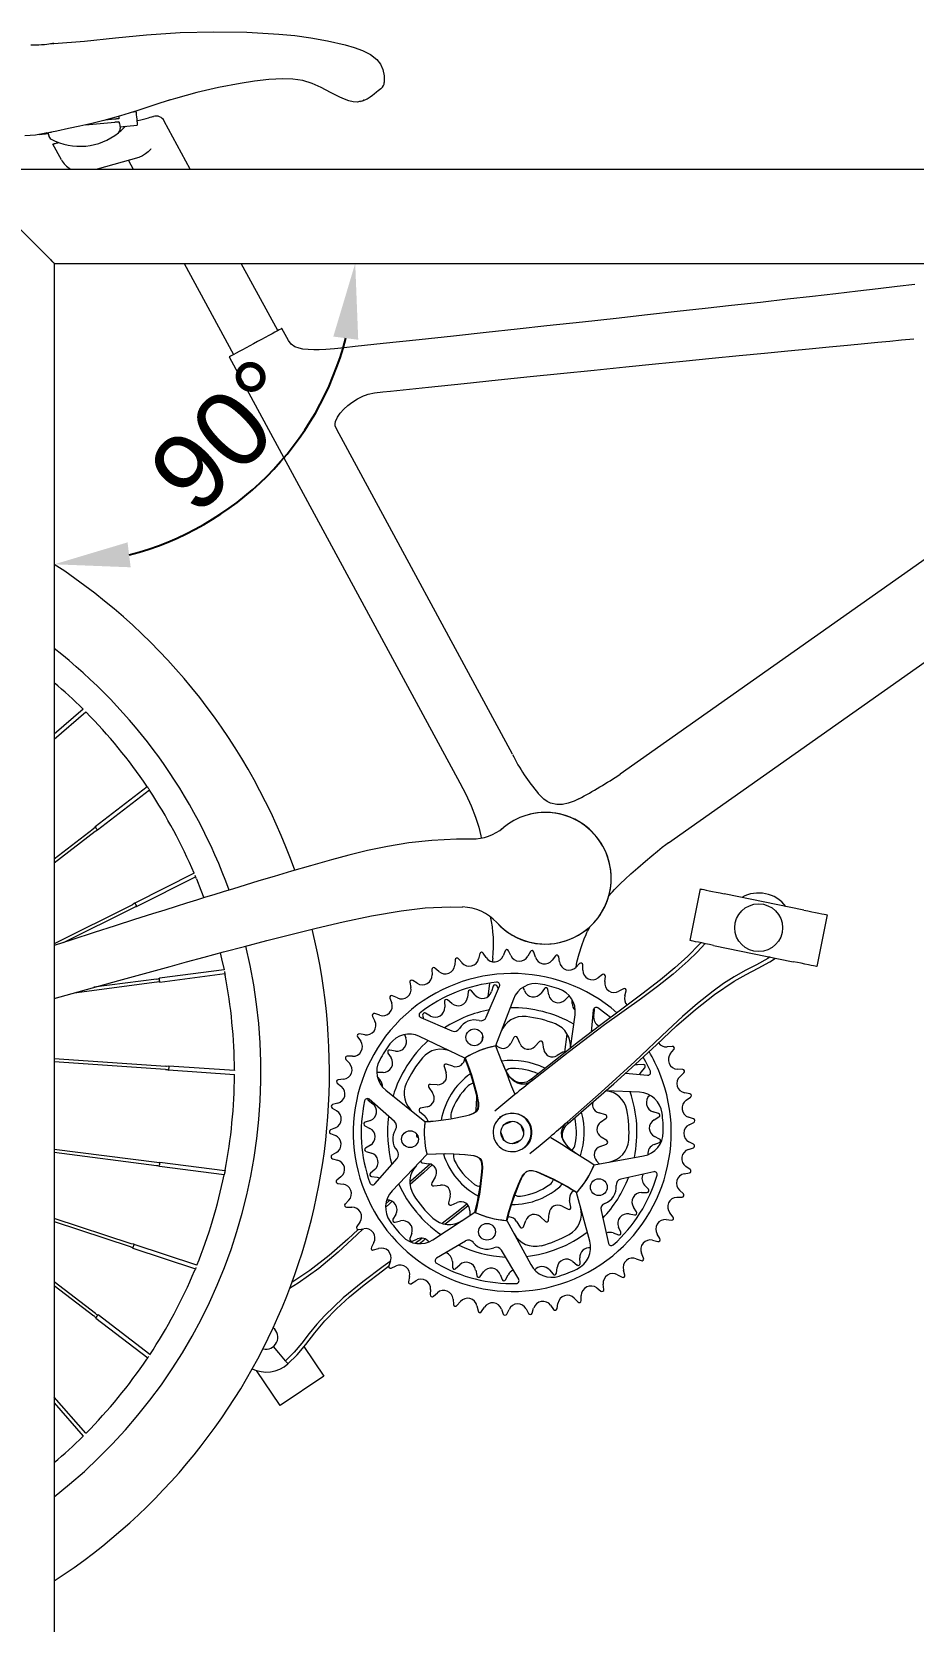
# Model space of a CAD drawing. Header units: millimetres. Extents: x 468 to 13607, y -402 to 3127.
# Drawn here: x 956 to 1424, y 2066 to 2909 of the extents above; entities that cross this region are included whole.
import ezdxf

# ---------------------------------------------------------------- set-up
doc = ezdxf.new("R2010")
doc.units = ezdxf.units.MM
doc.layers.add('ZANO_R', color=7, linetype='Continuous', lineweight=0)
doc.layers.add('ZANO_W', color=1, linetype='Continuous', lineweight=0)
doc.styles.get("Standard").update_dxf_attribs({"font": 'ARIALUNI.TTF'})
doc.dimstyles.new('pl i ang', dxfattribs={"dimtxt": 50, "dimasz": 50, "dimexe": 1.25, "dimexo": 0.625, "dimgap": 10, "dimtad": 1, "dimtoh": 1, "dimtxsty": 'Standard', "dimcen": 2.5, "dimclrd": 1, "dimclre": 1, "dimclrt": 1, "dimadec": 0, "dimazin": 0, "dimtfac": 1, "dimtmove": 0, "dimatfit": 3, "dimfxl": 1, "dimarcsym": 1})

# ---------------------------------------------------------------- blocks, each defined once
blk = doc.blocks.new('*D495')
at = {"layer": 'ZANO_W', "color": 1, "lineweight": -2}
blk.add_arc((968.45, 2786.59), 159.66, 284.3922, 345.6078, dxfattribs=at)
at = {"layer": 'ZANO_W', "color": 1}
for points in [[(1129.71, 2746.07), (1116.48, 2747.75), (1128.11, 2786.59)], [(1007.3, 2638.56), (1008.97, 2625.33), (968.45, 2626.93)]]:
    blk.add_solid(points, dxfattribs=at)
at = {"layer": 'ZANO_W', "color": 1, "insert": (1059.71, 2695.34), "char_height": 40, "attachment_point": 5, "rotation": 45}
blk.add_mtext('90%%d', dxfattribs=at)

msp = doc.modelspace()

# ---------------------------------------------------------------- linework, layer by layer
at = {"layer": 'ZANO_R', "color": 253}
for p, q in [((967.67, 2903.25), (968.2, 2903.34)), ((967.96, 2903.32), (967.78, 2903.3)), ((1130.89, 2872.53), (1130.89, 2872.53)), ((1132.02, 2872.89), (1132.43, 2873.01)), ((1132.53, 2873.19), (1132.35, 2873.13)), ((984.97, 2860.11), (1000.5, 2861.58)), ((1000.36, 2863.1), (995.39, 2862.63)), ((1003.22, 2859.9), (1003.39, 2858.1)), ((1003.29, 2859.1), (1012.46, 2859.97)), ((1011.81, 2866.93), (1009.16, 2866.68)), ((1012.26, 2862.18), (1012.83, 2862.34)), ((1040.62, 2836.59), (1026.82, 2862.11)), ((960.41, 2855.04), (965.36, 2855.51)), ((965.46, 2854.5), (965.32, 2855.97)), ((970.24, 2850.6), (970.73, 2850.74)), ((972.22, 2841.6), (967.72, 2849.91)), ((1013.26, 2842.7), (991.11, 2836.59)), ((1007.81, 2841.2), (1010.3, 2836.59)), ((1037.35, 2786.59), (1063.53, 2738.2)), ((1086.99, 2750.89), (1067.67, 2786.59)), ((1092.73, 2745.62), (1089.22, 2752.1)), ((1595.13, 2745.72), (1268.68, 2515.52)), ((1061.3, 2736.99), (1183.59, 2510.92)), ((1294.27, 2479.18), (1618.51, 2707.82)), ((1211.48, 2526.1), (1118.27, 2698.4)), ((983.7, 2550.07), (968.45, 2536.78)), ((968.45, 2534.08), (985.15, 2548.64)), ((1017.74, 2508.89), (990.2, 2487.63)), ((991.45, 2486.02), (1018.88, 2507.19)), ((989.12, 2486.47), (968.45, 2470.52)), ((968.45, 2468.59), (990.05, 2485.26)), ((1042.6, 2462.96), (1011.22, 2447.21)), ((1012.13, 2445.39), (1043.42, 2461.09)), ((1305.79, 2427.28), (1311.38, 2454.65)), ((1009.92, 2446.27), (968.45, 2425.46)), ((1366.13, 2443.46), (1323.83, 2452.11)), ((973.38, 2426.23), (1010.6, 2444.91)), ((1378.57, 2440.91), (1372.98, 2413.54)), ((1197.56, 2418.29), (1196.07, 2420.64)), ((1207.59, 2421.8), (1206.6, 2419.19)), ((1210.61, 2419.32), (1209.46, 2421.86)), ((1221.04, 2421.4), (1219.69, 2418.96)), ((1223.68, 2418.52), (1222.9, 2421.19)), ((1318.23, 2424.73), (1360.53, 2416.08)), ((1172.5, 2410.87), (1170.42, 2412.72)), ((1181.18, 2417.01), (1180.94, 2414.23)), ((1184.77, 2415.45), (1182.97, 2417.58)), ((1194.22, 2420.33), (1193.6, 2417.61)), ((1201.07, 2417.97), (1200.81, 2416.03)), ((1234.3, 2419.13), (1232.63, 2416.9)), ((1236.52, 2415.91), (1236.12, 2418.66)), ((1247.11, 2415.03), (1245.15, 2413.06)), ((1248.86, 2411.53), (1248.85, 2414.32)), ((979.04, 2399.58), (1022.93, 2405.31)), ((1022.74, 2406.82), (989.43, 2402.48)), ((1058.49, 2411.74), (1024.26, 2407.28)), ((1024.52, 2405.26), (1058.93, 2409.75)), ((1157.11, 2405.12), (1157.65, 2402.39)), ((1160.99, 2404.62), (1158.67, 2406.16)), ((1168.73, 2411.91), (1168.88, 2409.12)), ((1199.34, 2404.69), (1198.39, 2397.41)), ((1259.23, 2409.19), (1257.01, 2407.51)), ((1260.48, 2405.49), (1260.85, 2408.25)), ((1146.55, 2396.79), (1147.47, 2394.15)), ((1150.47, 2396.83), (1147.95, 2398.04)), ((1179.38, 2393.85), (1177.07, 2395.76)), ((1188.02, 2400.12), (1187.66, 2397.15)), ((1191.74, 2398.38), (1189.8, 2400.66)), ((1197.63, 2386.59), (1204.72, 2403.06)), ((1201.34, 2403.05), (1200.47, 2400.19)), ((1212.03, 2396.25), (1202.58, 2371.34)), ((1204.12, 2401.68), (1203.19, 2403.27)), ((1217.87, 2400.71), (1217.2, 2402.53)), ((1228.49, 2401.82), (1226.7, 2399.43)), ((1230.84, 2398.45), (1230.31, 2401.39)), ((1241.5, 2397.7), (1239.31, 2395.65)), ((1243.23, 2393.97), (1243.21, 2395.9)), ((1270.42, 2401.73), (1267.99, 2400.37)), ((1271.14, 2397.88), (1271.9, 2400.56)), ((1137.25, 2387.06), (1138.53, 2384.58)), ((1141.12, 2387.65), (1138.47, 2388.5)), ((1163.89, 2387.61), (1164.31, 2385.82)), ((1167.98, 2387.24), (1165.38, 2388.72)), ((1175.41, 2394.92), (1175.57, 2391.93)), ((1242.31, 2370.13), (1244.74, 2387.93)), ((1254.42, 2390.41), (1253.34, 2378.69)), ((1254.64, 2387.41), (1255.14, 2390.36)), ((1162.93, 2386.41), (1179.4, 2379.33)), ((1129.4, 2376.14), (1131.01, 2373.86)), ((1133.15, 2377.26), (1130.4, 2377.73)), ((1154.23, 2377.44), (1154.99, 2375.66)), ((1186.3, 2364.85), (1162.3, 2376.43)), ((1195.69, 2376.69), (1195.35, 2374.09)), ((1212.32, 2375.81), (1210.62, 2372.67)), ((1215.6, 2372.49), (1214.14, 2375.74)), ((1225.87, 2373.7), (1223.39, 2371.13)), ((1228.14, 2369.62), (1227.61, 2373.15)), ((1239.39, 2368.01), (1240.63, 2377.59)), ((1296.35, 2371.14), (1293.57, 2370.89)), ((1027.57, 2360.51), (968.45, 2364.57)), ((968.45, 2363.05), (1027.46, 2358.99)), ((1123.14, 2364.23), (1125.05, 2362.2)), ((1126.7, 2365.86), (1123.92, 2365.94)), ((1145.5, 2367.6), (1147.13, 2365.09)), ((1149.47, 2368.66), (1146.52, 2369.16)), ((1179.9, 2360.6), (1176.52, 2361.75)), ((1238.35, 2368.02), (1235.28, 2366.21)), ((1280.91, 2361.47), (1277.92, 2361.31)), ((1295.44, 2367.33), (1297.22, 2369.48)), ((1029.03, 2358.63), (1064.04, 2356.22)), ((1064.04, 2358.26), (1029.17, 2360.66)), ((1121.9, 2353.67), (1119.13, 2353.37)), ((1142.91, 2357.24), (1139.91, 2357.22)), ((1139.91, 2354.73), (1141.22, 2353.32)), ((1175.23, 2360.47), (1176.37, 2357.08)), ((1271.44, 2356.9), (1283.17, 2355.82)), ((1279.83, 2357.5), (1281.74, 2359.81)), ((1301.88, 2358.87), (1299.1, 2359.01)), ((1300.45, 2355.23), (1302.52, 2357.11)), ((1118.61, 2351.57), (1120.78, 2349.82)), ((1144.28, 2347.89), (1165.05, 2331.21)), ((1167.12, 2349.4), (1169.13, 2346.45)), ((1171.58, 2350.79), (1168.02, 2350.99)), ((1278.95, 2346.76), (1261.02, 2347.63)), ((1284.36, 2345.14), (1284.45, 2345.21)), ((1305.66, 2345.96), (1302.92, 2346.49)), ((1115.87, 2338.39), (1118.27, 2336.96)), ((1118.84, 2340.94), (1116.14, 2340.25)), ((1135.06, 2342.51), (1137.45, 2340.71)), ((1149.01, 2331.22), (1135.54, 2343.04)), ((1162.3, 2336.56), (1165.03, 2334.26)), ((1166.22, 2339.1), (1162.74, 2338.33)), ((1289.04, 2335.53), (1286.17, 2336.41)), ((1303.73, 2342.55), (1306.04, 2344.12)), ((1117.59, 2327.9), (1115.01, 2326.84)), ((1133.25, 2328.98), (1135.92, 2327.63)), ((1136.17, 2331.89), (1133.36, 2330.84)), ((1207.21, 2329.76), (1211.53, 2331.48)), ((1215.74, 2329.66), (1217.46, 2325.35)), ((1260.92, 2334.83), (1257.5, 2335.84)), ((1258.34, 2330.93), (1261.23, 2333.03)), ((1286.67, 2332.17), (1289.26, 2333.69)), ((1307.59, 2332.65), (1304.96, 2333.55)), ((1305.22, 2329.54), (1307.72, 2330.78)), ((1115, 2324.97), (1117.57, 2323.89)), ((1161.13, 2322.89), (1161.57, 2322.69)), ((1207.12, 2321.23), (1205.4, 2325.54)), ((1215.65, 2321.13), (1211.34, 2319.41)), ((1258.08, 2318.07), (1261.43, 2319.31)), ((1261.62, 2321.13), (1258.6, 2323.03)), ((1286.7, 2319), (1289.5, 2320.05)), ((1289.61, 2321.91), (1286.94, 2323.26)), ((1307.66, 2319.19), (1305.17, 2320.45)), ((1022.89, 2309.46), (968.45, 2316.47)), ((968.45, 2314.93), (1022.7, 2307.95)), ((1118.16, 2314.82), (1115.75, 2313.41)), ((1116.01, 2311.55), (1118.7, 2310.84)), ((1136.19, 2318.72), (1133.61, 2317.2)), ((1133.83, 2315.36), (1136.69, 2314.48)), ((1138.46, 2298.15), (1150.29, 2311.63)), ((1166.19, 2313.72), (1147.76, 2294.48)), ((1242.04, 2316.48), (1245.45, 2314.32)), ((1254.93, 2308.34), (1281.15, 2313.07)), ((1304.87, 2316.45), (1307.52, 2317.32)), ((1024.22, 2307.49), (1058.59, 2303.07)), ((1058.99, 2305.07), (1024.48, 2309.51)), ((1138.5, 2305.75), (1136.22, 2303.82)), ((1163.68, 2309.41), (1167.21, 2308.87)), ((1257.61, 2308.83), (1256.2, 2310.39)), ((1286.51, 2304.63), (1269.02, 2300.68)), ((1302.71, 2303.53), (1305.46, 2304.03)), ((1305.85, 2305.86), (1303.57, 2307.46)), ((1120.55, 2301.94), (1118.36, 2300.21)), ((1118.87, 2298.41), (1121.64, 2298.07)), ((1136.76, 2302.03), (1139.73, 2301.67)), ((1170.59, 2301.72), (1168.78, 2298.65)), ((1169.78, 2297.12), (1173.32, 2297.55)), ((1283.68, 2295.38), (1281.64, 2297.57)), ((1302.21, 2292.91), (1300.17, 2294.81)), ((1124.7, 2289.52), (1122.78, 2287.5)), ((1123.53, 2285.79), (1126.32, 2285.84)), ((1144.84, 2289.58), (1144.95, 2289.58)), ((1178.51, 2291.58), (1177.59, 2288.14)), ((1178.96, 2286.94), (1182.26, 2288.3)), ((1237.89, 2286.32), (1241.08, 2284.72)), ((1242.53, 2285.82), (1241.86, 2289.33)), ((1252.57, 2267.81), (1245.57, 2293.52)), ((1277.37, 2283.29), (1275.73, 2285.8)), ((1279.96, 2293.65), (1282.95, 2293.67)), ((1298.77, 2291.04), (1301.56, 2291.15)), ((1009.18, 2266.33), (968.45, 2279.84)), ((968.45, 2278.23), (1008.7, 2264.88)), ((1130.55, 2277.8), (1128.92, 2275.54)), ((1149.63, 2282), (1148.15, 2279.4)), ((1149.27, 2277.9), (1152.18, 2278.58)), ((1169.33, 2268.51), (1191.62, 2283.11)), ((1188.87, 2283.96), (1188.9, 2281.33)), ((1208.61, 2278.79), (1221.21, 2255.32)), ((1213.71, 2278.27), (1215.6, 2275.25)), ((1217.41, 2275.43), (1218.66, 2278.77)), ((1226.35, 2280.64), (1228.99, 2278.23)), ((1230.69, 2278.9), (1230.99, 2282.46)), ((1258.54, 2284.09), (1262.49, 2266.6)), ((1273.39, 2282.23), (1276.35, 2281.73)), ((1293.14, 2279.22), (1295.91, 2278.94)), ((1296.8, 2280.59), (1295.04, 2282.76)), ((1129.91, 2273.94), (1132.66, 2274.38)), ((1158.12, 2271.93), (1157.11, 2269.11)), ((1158.47, 2267.83), (1161.22, 2269.01)), ((1264.95, 2272.13), (1267.77, 2271.13)), ((1269.04, 2272.48), (1267.87, 2275.23)), ((1289.73, 2269.15), (1288.28, 2271.54)), ((1010.12, 2264.14), (1043.34, 2253.12)), ((1044.08, 2255.02), (1010.76, 2266.07)), ((1137.97, 2267.01), (1136.67, 2264.54)), ((1137.87, 2263.1), (1140.53, 2263.92)), ((1186.65, 2267.86), (1171.24, 2258.7)), ((1214.84, 2247.61), (1205.68, 2263.02)), ((1281.13, 2258.8), (1280.03, 2261.37)), ((1285.91, 2268.3), (1288.62, 2267.64)), ((1146.81, 2257.35), (1145.87, 2254.73)), ((1147.26, 2253.46), (1149.79, 2254.65)), ((1179.64, 2256.92), (1179.66, 2253.93)), ((1181.37, 2253.19), (1183.55, 2255.24)), ((1192.02, 2252.44), (1192.56, 2249.5)), ((1231.12, 2252.51), (1233.06, 2250.23)), ((1234.84, 2250.77), (1235.2, 2253.74)), ((1243.49, 2257.04), (1245.79, 2255.13)), ((1247.46, 2255.97), (1247.29, 2258.96)), ((1271.18, 2249.75), (1270.45, 2252.44)), ((1277.23, 2258.49), (1279.82, 2257.46)), ((990.34, 2229.37), (968.45, 2246.21)), ((968.45, 2244.29), (989.41, 2228.16)), ((1156.92, 2249.02), (1156.35, 2246.29)), ((1157.9, 2245.23), (1160.24, 2246.76)), ((1194.37, 2249.07), (1196.17, 2251.46)), ((1204.99, 2250.18), (1206.03, 2247.37)), ((1207.89, 2247.27), (1209.25, 2249.93)), ((1260.06, 2242.17), (1259.71, 2244.94)), ((1267.27, 2249.98), (1269.69, 2248.6)), ((1168.09, 2242.18), (1167.91, 2239.4)), ((1169.59, 2238.56), (1171.69, 2240.4)), ((1180.1, 2236.96), (1180.31, 2234.17)), ((1182.09, 2233.59), (1183.91, 2235.7)), ((1244.31, 2237.52), (1246.25, 2235.52)), ((1248, 2236.21), (1248.04, 2239)), ((1256.22, 2242.95), (1258.43, 2241.24)), ((990.5, 2227), (1018.01, 2205.84)), ((1019.11, 2207.56), (991.74, 2228.61)), ((1192.72, 2233.46), (1193.31, 2230.73)), ((1195.16, 2230.4), (1196.67, 2232.74)), ((1205.7, 2231.75), (1206.67, 2229.13)), ((1208.54, 2229.06), (1209.71, 2231.59)), ((1218.8, 2231.86), (1220.12, 2229.41)), ((1221.99, 2229.59), (1222.79, 2232.26)), ((1231.75, 2233.8), (1233.4, 2231.55)), ((1235.22, 2231.99), (1235.65, 2234.75)), ((1100.88, 2211.83), (1111.44, 2196.18)), ((1088.28, 2180.56), (1075.7, 2199.2)), ((1111.44, 2196.18), (1088.28, 2180.56)), ((985.21, 2165.82), (968.45, 2185.06)), ((968.45, 2181.97), (983.77, 2164.38))]:
    msp.add_line(p, q, dxfattribs=at)
at = {"layer": 'ZANO_R'}
for p, q in [((918.45, 2836.59), (1718.45, 2836.59)), ((920.45, 2834.59), (966.45, 2788.59)), ((968.45, 2786.59), (968.45, 2036.59)), ((968.45, 2786.59), (1668.45, 2786.59))]:
    msp.add_line(p, q, dxfattribs=at)
at = {"layer": 'ZANO_R', "color": 253, "flags": 128}
for points in [[(967.66, 2903.27), (967.65, 2903.27), (967.47, 2903.23), (967.11, 2903.17), (966.45, 2903.05), (965.61, 2902.91), (964.51, 2902.77), (963.18, 2902.62), (961.71, 2902.52), (960.18, 2902.45), (958.28, 2902.42), (956.04, 2902.43)], [(968.2, 2903.34), (984.46, 2904.54), (1000.88, 2906.26), (1017.33, 2907.89), (1035.3, 2909.04), (1053.07, 2909.47), (1070.54, 2909.2), (1087.61, 2908.23), (1096.03, 2907.44), (1104.57, 2906.32), (1113.4, 2904.74), (1122.7, 2902.57), (1127.47, 2901.19), (1132.04, 2899.5), (1136.15, 2897.41), (1139.55, 2894.81), (1141.56, 2892.33), (1142.84, 2889.42), (1143.43, 2886.13), (1143.54, 2882.56)], [(1130.88, 2872.58), (1129.28, 2872.2), (1127.1, 2872.27), (1124.79, 2872.81), (1122.41, 2873.68), (1120, 2874.77), (1115.08, 2877.28), (1110.11, 2879.86), (1105.19, 2882.09), (1100.27, 2883.63), (1095.08, 2884.39), (1089.66, 2884.57), (1082.28, 2884.14), (1074.72, 2883.23), (1067.09, 2882.06), (1055.61, 2879.86), (1044.13, 2877.2), (1032.72, 2874.13), (1028.99, 2873.02)], [(1132.45, 2873.02), (1134.53, 2873.94), (1136.06, 2874.94), (1137.19, 2875.81), (1138.1, 2876.55), (1139.44, 2877.62), (1140.34, 2878.31), (1141.08, 2878.87), (1141.7, 2879.32), (1141.99, 2879.54), (1142.52, 2880.03), (1143.17, 2880.99), (1143.42, 2881.7), (1143.53, 2882.56)], [(1142.49, 2880.01), (1142.33, 2879.84), (1142.2, 2879.74)], [(1029.94, 2873.34), (1021.78, 2870.72), (1012.68, 2867.77), (1003.63, 2864.96), (994.81, 2862.46), (988.29, 2860.87), (982.04, 2859.44), (975.94, 2858.09), (969.83, 2856.82), (966.88, 2856.29)], [(1130.89, 2872.53), (1131.74, 2872.8), (1132.39, 2873)], [(1002.6, 2863.31), (1002.42, 2863.3), (1002.2, 2863.27), (1001.95, 2863.25), (1001.67, 2863.22), (1001.36, 2863.2), (1001.04, 2863.16), (1000.7, 2863.13), (1000.36, 2863.1)], [(1000.5, 2861.58), (1000.85, 2861.62), (1001.18, 2861.65), (1001.51, 2861.68), (1001.81, 2861.71), (1002.09, 2861.73), (1002.34, 2861.76), (1002.56, 2861.78), (1002.74, 2861.79)], [(1002.69, 2864.69), (1002.68, 2864.46), (1002.6, 2863.48), (1002.6, 2863.31)], [(1002.74, 2861.79), (1003.05, 2860.64), (1003.22, 2859.9)], [(1011.81, 2866.93), (1011.82, 2866.74), (1011.88, 2866.19), (1011.96, 2865.35), (1012.05, 2864.3), (1012.16, 2863.16), (1012.27, 2862.05), (1012.36, 2861.1), (1012.43, 2860.39), (1012.46, 2860.02), (1012.46, 2859.97)], [(1012.83, 2862.34), (1014.33, 2862.76), (1015.78, 2863.16), (1017.13, 2863.53), (1018.34, 2863.86), (1019.35, 2864.14), (1020.14, 2864.36), (1020.69, 2864.51), (1020.97, 2864.58), (1021, 2864.59)], [(964.49, 2855.81), (963.93, 2855.68), (958.55, 2854.71), (952.75, 2854.3)], [(964.46, 2855.79), (966.07, 2856.13), (966.88, 2856.27)], [(967.72, 2849.91), (967.76, 2849.92), (967.88, 2849.95), (968.06, 2850), (968.31, 2850.07), (968.62, 2850.16), (968.98, 2850.25), (969.38, 2850.36), (969.8, 2850.48), (970.24, 2850.6)], [(1019.76, 2847.13), (1019.75, 2847.11), (1018.27, 2845.86), (1016.8, 2844.68), (1015.28, 2843.63), (1013.26, 2842.7)], [(1425.09, 2775.39), (1415.74, 2774.29), (1405.66, 2773.1), (1394.81, 2771.84), (1383.11, 2770.48), (1370.75, 2769.06), (1357.45, 2767.55), (1343.16, 2765.92), (1327.79, 2764.19), (1313.85, 2762.63), (1299.02, 2760.98), (1283.26, 2759.24), (1266.5, 2757.39), (1248.68, 2755.44), (1229.73, 2753.38), (1214.01, 2751.67), (1197.51, 2749.89), (1180.2, 2748.03), (1162.04, 2746.09), (1142.99, 2744.05), (1128.11, 2742.47)], [(1089.22, 2752.1), (1089.06, 2752.01), (1088.6, 2751.76), (1087.84, 2751.35), (1086.79, 2750.79), (1085.49, 2750.08), (1083.96, 2749.25), (1082.24, 2748.32), (1080.36, 2747.3), (1078.36, 2746.23), (1076.3, 2745.11), (1074.21, 2743.98), (1072.15, 2742.86), (1070.16, 2741.79), (1068.28, 2740.77), (1066.55, 2739.84), (1065.02, 2739.01), (1063.72, 2738.3), (1062.68, 2737.74), (1061.92, 2737.33), (1061.45, 2737.08), (1061.3, 2736.99), (1061.3, 2736.99)], [(1128.1, 2742.47), (1122.29, 2741.85), (1117.03, 2741.33), (1112.51, 2740.96), (1108.93, 2740.78), (1106.21, 2740.73), (1103.09, 2740.83), (1100.25, 2741.14), (1098.39, 2741.52), (1096.13, 2742.31), (1094.09, 2743.68), (1092.71, 2745.65)], [(1142.68, 2718.42), (1146.89, 2718.86), (1166.98, 2720.95), (1185.99, 2722.92), (1203.98, 2724.78), (1221, 2726.53), (1237.1, 2728.17), (1254.96, 2729.99), (1271.69, 2731.68), (1287.35, 2733.26), (1302.01, 2734.73), (1317.53, 2736.27), (1331.91, 2737.69), (1345.24, 2739), (1357.59, 2740.2), (1369.02, 2741.31), (1379.59, 2742.33), (1389.35, 2743.26), (1398.36, 2744.12), (1405.34, 2744.78), (1411.86, 2745.39), (1417.94, 2745.96), (1424.48, 2746.56)], [(1118.28, 2698.38), (1117.5, 2700.4), (1117.48, 2701.51), (1117.71, 2702.68), (1118.75, 2705.01), (1120.17, 2707.09), (1122.08, 2709.25), (1124.16, 2711.18), (1126.3, 2712.85), (1129.37, 2714.79), (1131.83, 2716), (1132.49, 2716.28), (1133.51, 2716.66), (1135.03, 2717.15), (1138.27, 2717.87), (1142.69, 2718.42)], [(983.56, 2550.2), (983.59, 2550.17), (983.7, 2550.07)], [(985.15, 2548.64), (985.25, 2548.52), (985.34, 2548.42), (985.33, 2548.43)], [(1017.54, 2509.19), (1017.56, 2509.15), (1017.68, 2509), (1017.86, 2508.76), (1018.08, 2508.44), (1018.32, 2508.09), (1018.54, 2507.75), (1018.73, 2507.44), (1018.86, 2507.22), (1018.93, 2507.1), (1018.93, 2507.1)], [(1183.57, 2510.97), (1186.74, 2504.94), (1189.6, 2498.79), (1191.94, 2492.78), (1193.63, 2487.37), (1194.68, 2482.85), (1194.86, 2481.71)], [(1246.71, 2502.53), (1244.34, 2501.32), (1241.15, 2500.13), (1238.16, 2499.49), (1235.02, 2499.43), (1231.67, 2500.23), (1229.97, 2501.09), (1228.26, 2502.31), (1226.55, 2503.88), (1225.23, 2505.35)], [(1190.1, 2481.1), (1181.87, 2481.1), (1168.84, 2480.45), (1156.59, 2479.08), (1145.29, 2477.2), (1134.7, 2474.98), (1124.77, 2472.58), (1115.5, 2470.11), (1104.38, 2466.98), (1094.29, 2464.04), (1085.17, 2461.35), (1077.01, 2458.91), (1069.78, 2456.72), (1063.45, 2454.8), (1058.03, 2453.13), (1053.02, 2451.58), (1048.62, 2450.22), (1043.84, 2448.73), (1038.65, 2447.11), (1033.04, 2445.35), (1027.01, 2443.45), (1020.58, 2441.41), (1011.05, 2438.39), (1000.74, 2435.09), (989.66, 2431.52), (977.8, 2427.68), (968.45, 2424.62)], [(990.18, 2487.64), (989.65, 2486.95), (989.09, 2486.5)], [(990.07, 2485.24), (990.47, 2485.56), (991.44, 2486.01)], [(1262.65, 2450.82), (1262.65, 2450.82), (1262.73, 2450.9), (1262.89, 2451.12), (1263.11, 2451.43), (1263.74, 2452.22), (1264.6, 2453.22), (1265.68, 2454.39), (1267.07, 2455.8), (1268.85, 2457.54), (1271.26, 2459.81), (1274.36, 2462.62), (1278.07, 2465.9), (1282.19, 2469.45), (1285.46, 2472.22), (1288.49, 2474.72), (1291.04, 2476.76), (1292.95, 2478.23), (1294.34, 2479.23)], [(1043.82, 2460.01), (1046.16, 2454.1), (1047.71, 2449.94)], [(1311.38, 2454.65), (1311.57, 2454.61), (1312.13, 2454.5), (1313.05, 2454.31), (1314.29, 2454.05), (1315.83, 2453.74), (1317.6, 2453.38), (1319.57, 2452.98), (1321.67, 2452.55), (1323.83, 2452.11)], [(1011.19, 2447.23), (1010.84, 2446.87), (1009.91, 2446.28)], [(968.45, 2396.61), (974.73, 2398.38), (1002.62, 2406.15), (1029.88, 2413.6), (1038.54, 2415.95), (1047.99, 2418.49), (1058.26, 2421.22), (1069.36, 2424.15), (1081.26, 2427.24), (1093.97, 2430.48), (1107.46, 2433.82), (1121.73, 2437.22), (1136.75, 2440.45), (1152.47, 2443.14), (1165.28, 2444.58), (1178.47, 2445.16), (1185.07, 2444.99)], [(1010.6, 2444.9), (1011.74, 2445.32), (1012.13, 2445.37)], [(1366.13, 2443.46), (1368.29, 2443.02), (1370.39, 2442.59), (1372.35, 2442.19), (1374.13, 2441.82), (1375.66, 2441.51), (1376.91, 2441.25), (1377.82, 2441.07), (1378.38, 2440.95), (1378.57, 2440.91)], [(1245.31, 2413.22), (1245.74, 2415.81), (1246.89, 2420.27), (1248.29, 2424.67), (1249.59, 2428.17), (1250.59, 2430.55), (1251.04, 2431.52), (1251.42, 2432.28), (1251.81, 2433.03), (1252.17, 2433.69), (1252.45, 2434.2), (1252.55, 2434.47), (1252.52, 2434.45)], [(1056.49, 2420.75), (1057.22, 2417.65), (1058.49, 2411.74)], [(1311.47, 2426.12), (1310.84, 2425.39), (1304.66, 2419.06), (1297.73, 2412.73), (1290.06, 2406.36), (1280.26, 2398.8), (1269.64, 2390.94), (1258.37, 2382.55), (1246.58, 2373.49), (1234.31, 2363.83), (1221.61, 2353.74)], [(1313.76, 2425.65), (1309.58, 2421.17), (1304.74, 2416.47), (1296.76, 2409.49), (1288.45, 2402.9), (1279.94, 2396.57), (1260.38, 2382.48), (1241.13, 2367.95), (1222.18, 2353.05)], [(1318.23, 2424.73), (1316.07, 2425.17), (1313.97, 2425.6), (1312.01, 2426), (1310.23, 2426.37), (1308.7, 2426.68), (1307.45, 2426.94), (1306.54, 2427.12), (1305.98, 2427.24), (1305.79, 2427.28)], [(1348.22, 2418.6), (1346.99, 2417.74), (1341.08, 2414.46), (1335.06, 2411.36), (1329.19, 2408.04), (1323.51, 2404.41), (1318, 2400.51), (1309.67, 2393.95), (1301.68, 2386.99), (1293.9, 2379.78), (1276.46, 2363.12), (1258.65, 2346.86), (1240.54, 2330.96)], [(1241.11, 2330.27), (1253.28, 2340.84), (1265.24, 2351.33), (1276.81, 2361.72), (1287.89, 2372.01), (1298.65, 2381.97), (1308.62, 2390.7), (1318.75, 2398.67), (1329.18, 2405.68), (1335.5, 2409.28), (1341.92, 2412.55), (1348.16, 2415.93), (1351.13, 2418.01)], [(1372.98, 2413.54), (1372.79, 2413.58), (1372.23, 2413.69), (1371.31, 2413.88), (1370.07, 2414.13), (1368.53, 2414.45), (1366.76, 2414.81), (1364.79, 2415.21), (1362.7, 2415.64), (1360.53, 2416.08)], [(1058.71, 2410.83), (1058.78, 2410.52), (1058.87, 2410.1), (1058.94, 2409.7), (1059, 2409.35), (1059.03, 2409.09), (1059.05, 2408.97), (1059.05, 2408.97)], [(1241.81, 2397.9), (1241.74, 2397.87), (1241.5, 2397.7)], [(1263.49, 2386.41), (1261.25, 2388.25), (1256.8, 2391.53)], [(1202.58, 2371.34), (1204.19, 2367.28), (1205.81, 2363.23), (1206.73, 2360.92)], [(1186.52, 2364.99), (1186.52, 2364.99), (1188.24, 2360.46), (1189.77, 2355.96), (1191.1, 2351.55), (1192.59, 2345.72), (1193.24, 2342.71), (1193.48, 2341.13), (1193.53, 2339.47), (1193.26, 2337.99), (1193.03, 2337.43), (1192.24, 2336.41), (1190.87, 2335.47), (1188.78, 2334.66), (1186.62, 2334.1), (1178.92, 2332.55), (1174.99, 2331.94), (1170.83, 2331.44), (1167.99, 2331.17), (1165.02, 2330.95)], [(1165.05, 2331.21), (1165.05, 2331.21), (1167.97, 2331.42), (1170.88, 2331.68), (1174.96, 2332.16), (1178.9, 2332.76), (1186.68, 2334.31), (1188.76, 2334.85), (1190.85, 2335.65), (1192.16, 2336.54), (1192.89, 2337.49), (1193.11, 2338.01), (1193.36, 2339.42), (1193.32, 2340.98), (1193.09, 2342.53), (1192.43, 2345.57), (1190.93, 2351.38), (1189.61, 2355.74), (1188.03, 2360.32), (1186.3, 2364.85), (1186.3, 2364.85)], [(1186.8, 2365.17), (1186.59, 2365.03), (1186.54, 2365)], [(1277.92, 2361.31), (1276.57, 2361.42), (1276.55, 2361.42)], [(1284.71, 2357.95), (1282.29, 2362.92), (1280.89, 2365.47)], [(1027.46, 2358.95), (1028.35, 2358.85), (1029.01, 2358.6)], [(1029.16, 2360.66), (1028.01, 2360.5), (1027.57, 2360.55)], [(1029.17, 2360.66), (1029.17, 2360.66), (1029.18, 2360.58), (1029.19, 2360.36), (1029.18, 2360.03), (1029.15, 2359.64), (1029.12, 2359.25), (1029.09, 2358.92), (1029.05, 2358.7), (1029.03, 2358.63), (1029.03, 2358.63)], [(1064.03, 2358.45), (1064.03, 2358.45), (1064.03, 2358.32), (1064.04, 2358.26)], [(1139.91, 2357.22), (1139.62, 2357.18), (1139.55, 2357.15)], [(1206.73, 2360.92), (1208.29, 2357.02), (1209.64, 2353.61), (1211.11, 2349.93), (1212.64, 2346.1)], [(1222.18, 2353.05), (1220.27, 2351.79), (1218.27, 2351.1), (1216.22, 2351.01), (1214.16, 2351.57), (1212.13, 2352.8), (1210.19, 2354.75), (1208.37, 2357.44), (1206.73, 2360.92)], [(1221.61, 2353.74), (1220.27, 2352.8), (1219.02, 2352.2), (1216.91, 2351.73), (1215.43, 2351.79), (1214.29, 2352.06), (1212.79, 2352.74), (1210.96, 2354.14), (1209.94, 2355.23), (1208.99, 2356.53)], [(1221.64, 2353.7), (1221.62, 2353.73), (1221.79, 2353.51), (1222.18, 2353.05)], [(1279.05, 2356.2), (1279.12, 2356.35), (1279.83, 2357.5)], [(1212.83, 2345.6), (1207.52, 2341.18), (1202.1, 2336.68)], [(1165.02, 2330.93), (1165.01, 2330.83), (1164.98, 2330.61)], [(1204.75, 2333.49), (1204.75, 2333.49), (1207.77, 2335.24), (1211.18, 2335.9), (1214.61, 2335.39), (1217.72, 2333.75), (1219.44, 2332.1), (1219.44, 2332.1)], [(1240.54, 2330.96), (1238.95, 2329.31), (1237.9, 2327.47), (1237.44, 2325.47), (1237.61, 2323.34), (1238.45, 2321.13), (1240.01, 2318.86), (1242.33, 2316.58), (1245.45, 2314.32)], [(1241.64, 2317.27), (1241.06, 2317.84), (1240.2, 2318.82), (1239.08, 2320.51), (1238.51, 2321.79), (1238.15, 2323.15), (1238.11, 2325.14), (1238.36, 2326.33), (1238.89, 2327.61), (1239.79, 2328.95), (1241.11, 2330.27)], [(1241.08, 2330.31), (1241.1, 2330.28), (1240.92, 2330.49), (1240.54, 2330.96)], [(1220.77, 2314.21), (1226.18, 2318.71), (1231.5, 2323.13)], [(1231.94, 2322.85), (1235.37, 2320.69), (1238.62, 2318.64), (1242.04, 2316.48)], [(1166.04, 2314.3), (1166.1, 2314.05), (1166.12, 2313.99)], [(1166.13, 2313.97), (1170.97, 2314.2), (1175.72, 2314.28), (1180.32, 2314.18), (1186.32, 2313.79), (1189.39, 2313.48), (1190.97, 2313.22), (1192.56, 2312.75), (1193.89, 2312.04), (1194.34, 2311.65), (1195.07, 2310.58), (1195.54, 2308.99), (1195.66, 2306.75), (1195.53, 2304.52), (1194.63, 2296.72), (1193.99, 2292.79), (1193.18, 2288.68), (1192.56, 2285.9), (1191.85, 2283.01), (1191.85, 2283.01)], [(1191.62, 2283.11), (1191.62, 2283.11), (1192.32, 2285.95), (1192.97, 2288.8), (1193.77, 2292.83), (1194.43, 2296.77), (1195.35, 2304.64), (1195.49, 2306.79), (1195.37, 2309.03), (1194.92, 2310.55), (1194.24, 2311.53), (1193.82, 2311.9), (1192.56, 2312.58), (1191.06, 2313.02), (1189.52, 2313.28), (1186.42, 2313.59), (1180.43, 2313.97), (1175.88, 2314.06), (1171.04, 2313.97), (1166.19, 2313.72), (1166.19, 2313.72)], [(1245.45, 2314.32), (1248.9, 2312.14), (1252.62, 2309.8), (1254.93, 2308.34)], [(1022.69, 2307.91), (1023.2, 2307.85), (1024.21, 2307.49)], [(1024.47, 2309.53), (1023.61, 2309.42), (1022.89, 2309.49)], [(1059.05, 2305.42), (1059.05, 2305.43), (1059.04, 2305.33), (1059, 2305.09), (1058.95, 2304.76), (1058.88, 2304.36), (1058.8, 2303.94), (1058.71, 2303.55), (1058.63, 2303.23), (1058.58, 2303.02), (1058.56, 2302.95), (1058.56, 2302.95)], [(1167.93, 2308.6), (1157.62, 2299.56), (1157.23, 2299.21)], [(1168.96, 2308.22), (1164.31, 2304.11), (1157.32, 2297.82)], [(1208.35, 2278.81), (1208.35, 2278.81), (1209.62, 2283.49), (1211.01, 2288.03), (1212.53, 2292.38), (1214.76, 2297.96), (1216, 2300.78), (1216.74, 2302.2), (1217.67, 2303.58), (1218.76, 2304.62), (1219.27, 2304.93), (1220.51, 2305.3), (1222.17, 2305.25), (1224.34, 2304.67), (1226.42, 2303.85), (1233.56, 2300.59), (1237.1, 2298.77), (1240.75, 2296.73), (1243.21, 2295.27), (1245.74, 2293.71)], [(1245.57, 2293.52), (1245.57, 2293.52), (1243.08, 2295.06), (1240.57, 2296.56), (1236.99, 2298.57), (1233.45, 2300.41), (1226.25, 2303.72), (1224.25, 2304.51), (1222.08, 2305.09), (1220.5, 2305.14), (1219.35, 2304.8), (1218.87, 2304.51), (1217.84, 2303.52), (1216.95, 2302.23), (1216.23, 2300.84), (1214.98, 2297.99), (1212.77, 2292.41), (1211.28, 2288.11), (1209.86, 2283.48), (1208.61, 2278.79), (1208.61, 2278.79)], [(1139.73, 2301.67), (1141.04, 2301.33), (1141.19, 2301.26)], [(1245.72, 2293.69), (1245.83, 2293.8), (1245.98, 2293.96)], [(1147.61, 2288.88), (1146.47, 2287.83), (1144.36, 2285.82)], [(1146.29, 2289.38), (1146.06, 2289.17), (1144.5, 2287.72)], [(1187.37, 2287.35), (1181.84, 2283.02), (1174.37, 2277.3)], [(1175.71, 2276.96), (1176.28, 2277.4), (1188.02, 2286.64)], [(1191.87, 2283), (1191.97, 2282.95), (1192.16, 2282.86)], [(1208.01, 2278.83), (1208.26, 2278.82), (1208.32, 2278.81)], [(1209.07, 2280.57), (1209.25, 2280.59), (1209.83, 2280.64)], [(1132.32, 2274.33), (1129, 2271.15), (1119.07, 2262.01), (1108.76, 2253.35), (1097.83, 2245.47), (1093.23, 2242.61)], [(1129.64, 2273.94), (1124.22, 2268.92), (1114.24, 2260.19), (1104.11, 2252.21), (1094.5, 2245.76)], [(1163.69, 2269.31), (1162.56, 2268.47), (1160.11, 2266.7)], [(1162.17, 2266.61), (1164.49, 2268.34), (1165.28, 2268.95)], [(1008.69, 2264.87), (1009.79, 2264.37), (1010.1, 2264.12)], [(1010.75, 2266.1), (1010.25, 2266.1), (1009.18, 2266.34)], [(1043.62, 2253.82), (1043.61, 2253.79), (1043.47, 2253.41), (1043.3, 2253.02), (1043.14, 2252.65), (1043, 2252.35), (1042.9, 2252.14), (1042.86, 2252.05), (1042.86, 2252.06)], [(1146.7, 2257.03), (1142.97, 2254.35), (1132.16, 2246.26), (1121.76, 2237.7), (1112.01, 2228.4), (1107.71, 2223.69), (1103.65, 2218.76), (1099.73, 2213.71), (1095.64, 2208.8), (1091.03, 2204.34)], [(1092.43, 2202.66), (1097.26, 2207.38), (1101.84, 2213.02), (1106.6, 2219.19), (1112.02, 2225.5), (1118.2, 2231.83), (1125.14, 2238.16), (1132.8, 2244.53), (1142.6, 2252.09), (1145.84, 2254.49)], [(1091.03, 2204.34), (1087.52, 2208.57), (1084.74, 2211.91)], [(1091.03, 2204.34), (1091.37, 2203.94), (1091.66, 2203.59), (1092.09, 2203.06), (1092.35, 2202.76), (1092.42, 2202.67)], [(983.82, 2164.42), (983.67, 2164.29), (983.56, 2164.19), (983.56, 2164.19)], [(985.34, 2165.97), (985.31, 2165.94), (985.21, 2165.82)]]:
    msp.add_lwpolyline(points, dxfattribs=at)
at = {"layer": 'ZANO_R', "flags": 128}
for points in [[(966.45, 2788.59), (966.84, 2788.2), (967.21, 2787.83), (967.56, 2787.48), (967.86, 2787.18), (968.11, 2786.93), (968.3, 2786.75), (968.41, 2786.63), (968.45, 2786.59)], [(968.45, 2786.59), (968.42, 2786.63), (968.33, 2786.72), (968.18, 2786.86), (967.98, 2787.06), (967.73, 2787.31), (967.45, 2787.59), (967.13, 2787.91), (966.8, 2788.25), (966.45, 2788.59)]]:
    msp.add_lwpolyline(points, dxfattribs=at)
at = {"layer": 'ZANO_R', "color": 253}
for centre, radius in [((1342.18, 2434.09), 12.7), ((1191.31, 2375.94), 4.44), ((1211.43, 2325.44), 6.03), ((1157.19, 2321.91), 4.44), ((1257.39, 2296.42), 4.45), ((1198.03, 2272.77), 4.45)]:
    msp.add_circle(centre, radius, dxfattribs=at)
for centre, radius, start, end in [((968.31, 2900.48), 2.86, 92.25761, 97.06394), ((988.03, 2875.27), 24.11, 307.61865, 318.77728), ((1022.35, 2859.7), 5.08, 28.50929, 105.41172), ((967.99, 2854.74), 2.54, 185.41172, 242.14596), ((982.05, 2881.35), 32.64, 242.14596, 308.67748), ((1000.86, 2857.86), 2.54, 308.67748, 5.41172), ((983.39, 2847.64), 12.7, 208.41172, 240.4176), ((792.33, 2357.19), 322.1, 19.46958, 56.854), ((792.33, 2357.19), 285.75, 19.82186, 51.95143), ((792.33, 2357.19), 271.7, 45.26597, 49.59311), ((792.33, 2357.19), 271.7, 34.01596, 44.73579), ((1307.65, 2574.81), 107.81, 206.87803, 220.13459), ((1121.92, 2738.12), 266.62, 297.90888, 303.40967), ((792.33, 2357.19), 271.7, 22.9088, 33.48585), ((1229, 2460.35), 34.93, 222.35546, 129.98797), ((1229, 2460.35), 34.93, 0, 103.52552), ((992.13, 2488.15), 1.99, 195.00966, 224.8573), ((992.43, 2487.75), 1.99, 210.46737, 240.31927), ((1190.23, 2506.57), 25.39, 269.71791, 309.98749), ((1193.84, 2501.83), 19.43, 305.77965, 310.1065), ((1026.23, 2454.06), 18.57, 18.67323, 24.55772), ((1229, 2460.35), 34.93, 222.35546, 0), ((1009.01, 2445.29), 2.92, 20.85079, 40.91572), ((1009.88, 2445.02), 2.27, 9.43842, 35.31775), ((1342.21, 2434.28), 18.24, 37.52993, 119.36126), ((1184.42, 2419.71), 25.39, 42.35633, 88.5411), ((1135.49, 2425.5), 66.01, 353.40555, 12.74073), ((792.33, 2357.19), 322.1, 303.146, 13.66527), ((792.33, 2357.19), 285.75, 308.04857, 13.58966), ((1195.21, 2420.1), 1.02, 32.30291, 167.14922), ((1208.54, 2421.44), 1.02, 24.30291, 159.14922), ((1221.93, 2420.91), 1.02, 16.30291, 151.14922), ((1169.75, 2411.96), 1.02, 48.30291, 183.14922), ((1175.88, 2414.66), 5.08, 228.30291, 355.14922), ((1182.19, 2416.92), 1.02, 40.30291, 175.14922), ((1188.64, 2418.74), 5.08, 220.30291, 347.14922), ((1201.85, 2421), 5.08, 212.30291, 339.14922), ((1215.24, 2421.41), 5.08, 204.30291, 331.14922), ((1228.56, 2419.94), 5.08, 196.30291, 323.14922), ((1235.11, 2418.52), 1.02, 8.30291, 143.14922), ((1241.55, 2416.64), 5.08, 188.30291, 315.14922), ((1247.83, 2414.32), 1.02, 0.30291, 135.14922), ((1022.74, 2409.74), 2.89, 269.87453, 301.41131), ((1023.68, 2402.39), 2.98, 73.92548, 104.36406), ((1026.57, 2406.55), 2.43, 162.67209, 212.19468), ((792.33, 2357.19), 271.7, 0.26392, 10.98597), ((1211.43, 2325.44), 84.35, 48.85102, 21.72607), ((1158.11, 2405.32), 1.02, 56.30291, 191.14922), ((1163.81, 2408.84), 5.08, 236.30291, 3.14922), ((1211.43, 2325.44), 80.16, 95.92386, 127.52827), ((1202.31, 2402.75), 1.02, 30.37679, 163.07534), ((1203.32, 2403.66), 1.52, 336.72607, 95.92386), ((1223.9, 2391.74), 12.7, 79.34683, 159.22607), ((1211.43, 2325.44), 80.16, 72.1053, 79.34683), ((1253.94, 2411.56), 5.08, 180.30291, 307.14922), ((1259.85, 2408.38), 1.02, 352.30291, 127.14922), ((1265.52, 2404.81), 5.08, 172.30291, 299.14922), ((1147.51, 2397.12), 1.02, 64.30291, 199.14922), ((1152.67, 2401.4), 5.08, 244.30291, 11.14922), ((1176.42, 2394.97), 1.02, 50.37679, 183.07534), ((1182.62, 2397.76), 5.08, 230.37679, 353.07534), ((1189.03, 2400), 1.02, 40.37679, 173.07534), ((1195.61, 2401.67), 5.08, 220.37679, 343.07534), ((1222.63, 2402.48), 5.08, 200.37679, 323.07534), ((1229.31, 2401.21), 1.02, 10.37679, 143.07534), ((1235.84, 2399.36), 5.08, 190.37679, 313.07534), ((1232.16, 2389.64), 12.7, 352.22607, 72.1053), ((1270.92, 2400.84), 1.02, 344.30291, 119.14922), ((1276.03, 2396.51), 5.08, 164.30291, 224.20802), ((1138.16, 2387.53), 1.02, 72.30291, 207.14922), ((1142.67, 2392.49), 5.08, 252.30291, 19.14922), ((1163.53, 2387.81), 1.52, 127.52827, 246.72607), ((1164.88, 2387.84), 1.02, 60.37679, 193.07534), ((1170.5, 2391.66), 5.08, 240.37679, 3.07534), ((1211.43, 2325.44), 66.16, 100.55969, 122.89244), ((1217.31, 2374.36), 12.7, 83.1482, 159.22607), ((1211.43, 2325.44), 66.16, 60.44065, 91.01148), ((1211.43, 2325.44), 61.97, 68.30393, 83.1482), ((1248.31, 2394), 5.08, 180.37679, 227.0428), ((1255.94, 2390.27), 1.52, 55.52827, 174.72607), ((1259.65, 2386.56), 5.08, 170.37679, 245.79312), ((1254.14, 2390.53), 1.02, 350.37679, 48.94715), ((1134.01, 2382.26), 5.08, 260.30291, 27.14922), ((1180.65, 2382.24), 3.18, 246.72607, 329.4132), ((1191.31, 2375.94), 9.21, 74.03893, 149.4132), ((1194.72, 2387.85), 3.18, 254.03893, 336.72607), ((1229.65, 2371.23), 12.7, 354.69966, 68.30393), ((1126.85, 2370.94), 5.08, 268.30291, 35.14922), ((1130.23, 2376.73), 1.02, 80.30291, 215.14922), ((1211.43, 2325.44), 80.16, 144.1053, 151.34683), ((1156.78, 2365), 12.7, 64.22607, 144.1053), ((1211.43, 2325.44), 66.16, 132.44065, 163.01148), ((1150.32, 2373.66), 5.08, 260.37679, 23.07534), ((1211.43, 2325.44), 46.74, 100.91949, 122.2158), ((1211.43, 2325.44), 46.74, 101.65433, 121.7978), ((1211.32, 2325.98), 46.19, 100.91469, 101.65824), ((1206.65, 2375.13), 5.08, 219.89635, 272.9393), ((1206.15, 2375.08), 5.08, 278.62956, 331.67251), ((1213.21, 2375.32), 1.02, 24.24417, 151.67251), ((1220.23, 2374.57), 5.08, 204.24417, 257.28713), ((1219.74, 2374.66), 5.08, 262.97738, 316.02034), ((1226.6, 2372.99), 1.02, 8.592, 136.02034), ((1293.12, 2375.95), 5.08, 215.20587, 275.14922), ((1296.44, 2370.13), 1.02, 320.30291, 95.14922), ((1121.34, 2358.72), 5.08, 276.30291, 43.14922), ((1123.89, 2364.93), 1.02, 88.30291, 223.14922), ((1152.23, 2357.79), 12.7, 151.34683, 231.22607), ((1142.87, 2362.32), 5.08, 270.37679, 33.07534), ((1146.35, 2368.15), 1.02, 80.37679, 213.07534), ((1211.43, 2325.44), 61.97, 140.30393, 155.1482), ((1173.52, 2356.91), 12.7, 64.22607, 140.30393), ((1176.19, 2360.79), 1.02, 71.20069, 198.62903), ((1181.13, 2365.11), 5.08, 309.9339, 356.75723), ((1213.18, 2322.69), 49.99, 122.22707, 122.52326), ((1211.43, 2325.44), 38.23, 62.99773, 98.47295), ((1233.16, 2370.38), 5.08, 188.592, 241.63495), ((1232.71, 2370.59), 5.08, 247.32521, 300.36816), ((1238.87, 2367.14), 1.02, 50.98689, 120.36816), ((1280.96, 2360.45), 1.02, 320.37679, 93.07534), ((1211.43, 2325.44), 84.35, 21.72607, 30.60982), ((1299.35, 2364.09), 5.08, 140.30291, 267.14922), ((792.33, 2357.19), 271.7, 349.01509, 359.73369), ((1050.62, 2356.85), 13.43, 356.06841, 357.30995), ((1119.24, 2352.36), 1.02, 96.30291, 231.14922), ((1137.51, 2349.85), 5.08, 356.40933, 43.07534), ((1211.43, 2325.44), 38.23, 125.43823, 170.01367), ((1171.56, 2355.46), 5.08, 325.58608, 18.62903), ((1181.53, 2365.41), 5.08, 251.20069, 304.24365), ((1233.4, 2371.81), 28.81, 201.90899, 215.26819), ((1211.42, 2354.4), 5.08, 90.02464, 132.27894), ((1211.43, 2325.44), 34.04, 66.17894, 90.02464), ((6262.5, -3981.81), 8095.39, 128.507431, 128.592016), ((1283.31, 2357.33), 1.52, 264.72607, 23.92386), ((1303.87, 2351.47), 5.08, 132.30291, 259.14922), ((1301.83, 2357.86), 1.02, 312.30291, 87.14922), ((1117.59, 2345.86), 5.08, 284.30291, 51.14922), ((1166.72, 2346.15), 12.7, 155.1482, 231.22607), ((1167.96, 2349.97), 1.02, 86.85287, 214.28121), ((1164.94, 2343.59), 5.08, 341.23825, 34.28121), ((1171.86, 2355.86), 5.08, 266.85287, 319.89582), ((1211.43, 2325.44), 34.04, 133.42749, 162.02464), ((1191.53, 2346.47), 5.08, 96.97953, 133.42749), ((1108.77, 2345.17), 83.83, 354.08514, 359.75439), ((1259.77, 2334.97), 12.7, 11.1482, 84.75782), ((1211.43, 2325.44), 66.16, 348.44065, 19.01148), ((1278.34, 2334.07), 12.7, 7.34683, 87.22607), ((1287.65, 2341.27), 5.08, 130.37679, 253.07534), ((1305.46, 2344.96), 1.02, 304.30291, 79.14922), ((1116.39, 2339.27), 1.02, 104.30291, 239.14922), ((1115.66, 2332.6), 5.08, 292.30291, 59.14922), ((1211.43, 2325.44), 80.16, 167.92386, 199.52827), ((1134.53, 2341.9), 1.52, 48.72607, 167.92386), ((1135.67, 2343.32), 1.02, 174.50498, 233.07534), ((1134.4, 2336.65), 5.08, 290.37679, 53.07534), ((1162.96, 2337.33), 1.02, 102.50504, 229.93338), ((1165.12, 2344.06), 5.08, 282.50504, 335.548), ((1211.43, 2325.44), 38.23, 341.00693, 16.458), ((1259.1, 2340.23), 5.08, 161.60823, 194.67843), ((1258.95, 2340.71), 5.08, 200.36869, 253.41164), ((1211.43, 2325.44), 61.97, 356.30393, 11.1482), ((1306.6, 2338.36), 5.08, 124.30291, 251.14922), ((1133.71, 2329.89), 1.02, 110.37679, 243.07534), ((1211.43, 2325.44), 66.16, 172.55969, 194.89244), ((1146.92, 2328.83), 3.18, 326.03893, 48.72607), ((1211.43, 2325.44), 46.74, 173.23633, 194.2158), ((1211.43, 2325.44), 46.74, 173.65433, 193.7978), ((1203.28, 2326.43), 38.53, 172.88338, 173.26774), ((1161.76, 2330.37), 5.08, 11.03809, 49.93338), ((1183.89, 2334.38), 5.08, 162.02464, 198.42071), ((1211.43, 2325.44), 10.16, 129.72607, 309.72727), ((1211.43, 2325.44), 10.16, 39.72605, 129.72606), ((1211.43, 2325.44), 10.16, 309.72742, 39.72596), ((1211.45, 2325.41), 10.42, 309.7584, 39.95715), ((-4057.5, 8437.54), 8084.52, 310.860027, 310.944726), ((1211.43, 2325.44), 34.04, 349.42749, 13.13083), ((1261.32, 2326.82), 5.08, 125.9833, 179.02626), ((1260.63, 2333.85), 1.02, 305.9833, 73.41164), ((1289.24, 2327.79), 5.08, 120.37679, 243.07534), ((1288.74, 2334.56), 1.02, 300.37679, 73.07534), ((1211.43, 2325.44), 80.16, 0.1053, 7.34683), ((1307.47, 2324.99), 5.08, 116.30291, 243.14922), ((1307.27, 2331.69), 1.02, 296.30291, 71.14922), ((1115.4, 2325.9), 1.02, 112.30291, 247.14922), ((1115.6, 2319.2), 5.08, 300.30291, 67.14922), ((1133.62, 2323.1), 5.08, 300.37679, 63.07534), ((1157.19, 2321.91), 9.21, 146.03893, 221.4132), ((1161.55, 2323.82), 1.02, 137.31047, 245.58555), ((1261.31, 2327.33), 5.08, 184.71651, 237.75947), ((1261.07, 2320.27), 1.02, 290.33113, 57.75947), ((1260.6, 2322.27), 12.7, 280.22607, 356.30393), ((1278.89, 2325.57), 12.7, 280.22607, 0.1053), ((1289.15, 2321), 1.02, 290.37679, 63.07534), ((1116.27, 2312.53), 1.02, 120.30291, 255.14922), ((1117.4, 2305.93), 5.08, 308.30291, 75.14922), ((1134.12, 2316.33), 1.02, 120.37679, 253.07534), ((1135.21, 2309.62), 5.08, 310.37679, 73.07534), ((1147.9, 2313.72), 3.18, 318.72607, 41.4132), ((1215.86, 2326.58), 51.31, 194.23044, 194.51905), ((1211.43, 2325.44), 38.23, 197.36473, 242.07203), ((1185.28, 2313.01), 5.08, 168.97953, 205.42749), ((1211.43, 2325.44), 34.04, 205.42749, 234.02464), ((1260.4, 2337.78), 27.81, 223.94428, 237.78296), ((1239.9, 2320.13), 5.08, 307.33334, 349.42749), ((1259.97, 2313.8), 5.08, 169.06434, 222.10729), ((1259.85, 2313.31), 5.08, 110.33113, 163.37408), ((1288.47, 2314.24), 5.08, 110.37679, 186.11446), ((1306.47, 2311.62), 5.08, 108.30291, 235.14922), ((1307.2, 2318.29), 1.02, 288.30291, 63.14922), ((1026.14, 2308.02), 1.99, 165.4709, 195.31517), ((1026.21, 2308.51), 1.99, 150.01171, 179.85511), ((792.33, 2357.19), 271.7, 337.9088, 348.48316), ((1136.88, 2303.04), 1.02, 130.37679, 263.07534), ((1169.79, 2299.11), 12.7, 136.22607, 212.30393), ((1163.84, 2310.42), 1.02, 191.11834, 261.23773), ((1166.44, 2303.85), 5.08, 28.19477, 81.23773), ((1166.22, 2304.3), 5.08, 329.46156, 22.50452), ((1211.43, 2325.44), 46.74, 317.23633, 338.53264), ((1211.43, 2325.44), 46.74, 317.65433, 337.7978), ((1209.49, 2326.22), 48.83, 337.81343, 338.51683), ((1211.43, 2325.44), 80.16, 311.92386, 343.52827), ((1285.35, 2301.04), 5.08, 152.86698, 223.07534), ((1286.84, 2303.15), 1.52, 343.52827, 102.72607), ((1303.62, 2298.53), 5.08, 100.30291, 227.14922), ((1305.27, 2305.03), 1.02, 280.30291, 55.14922), ((1118.99, 2299.42), 1.02, 128.30291, 263.14922), ((1121.03, 2293.03), 5.08, 316.30291, 83.14922), ((1137.32, 2299.16), 1.52, 199.52827, 318.72607), ((1156.93, 2285.69), 12.7, 136.22607, 216.1053), ((1211.43, 2325.44), 66.16, 204.44065, 235.01148), ((1169.66, 2298.13), 1.02, 149.46156, 276.8899), ((1173.93, 2292.51), 5.08, 43.84695, 96.8899), ((1173.6, 2292.89), 5.08, 345.11374, 38.15669), ((1194.42, 2302.01), 5.08, 234.02464, 270.42071), ((1211.43, 2325.44), 38.23, 269.43255, 314.0165), ((1211.43, 2325.44), 34.04, 277.42749, 306.02464), ((1228.46, 2302.03), 5.08, 306.02464, 342.42071), ((1246.49, 2289.92), 5.08, 117.18245, 132.06974), ((1211.43, 2325.44), 66.16, 316.55969, 338.89244), ((1257.39, 2296.42), 9.21, 290.03893, 5.4132), ((1269.72, 2297.59), 3.18, 102.72607, 185.4132), ((1282.94, 2294.69), 1.02, 270.37679, 43.07534), ((1123.51, 2286.8), 1.02, 136.30291, 271.14922), ((1126.42, 2280.76), 5.08, 324.30291, 91.14922), ((1145.22, 2284.51), 5.08, 330.37679, 93.07534), ((1211.43, 2325.44), 61.97, 212.30393, 227.1482), ((1178.57, 2287.88), 1.02, 165.11374, 292.54208), ((1184.21, 2283.61), 5.08, 59.49912, 112.54208), ((1183.79, 2283.89), 5.08, 0.76591, 53.80887), ((1215.17, 2296.73), 5.08, 240.97953, 277.42749), ((1236.05, 2282.03), 5.08, 122.10782, 175.15077), ((1235.61, 2281.78), 5.08, 63.37461, 116.41756), ((1241.53, 2285.63), 1.02, 243.37461, 10.80295), ((1235.43, 2282.41), 12.7, 299.1482, 15.22607), ((1246.85, 2290.28), 5.08, 137.75999, 190.80295), ((1214.96, 2322.17), 41.93, 316.9004, 317.25361), ((1261.63, 2284.79), 3.18, 110.03893, 192.72607), ((1279.99, 2288.57), 5.08, 90.37679, 213.07534), ((1298.98, 2285.96), 5.08, 92.30291, 219.14922), ((1301.52, 2292.17), 1.02, 272.30291, 47.14922), ((1211.43, 2325.44), 80.16, 216.1053, 223.34683), ((1149.04, 2278.89), 1.02, 150.37679, 283.07534), ((1153.33, 2273.63), 5.08, 340.37679, 103.07534), ((1177.92, 2289.32), 12.7, 227.1482, 303.22607), ((1213.96, 2330.89), 52.74, 244.939, 245.21979), ((1211.43, 2325.44), 46.74, 245.23633, 266.2158), ((1211.43, 2325.44), 46.74, 245.65433, 265.7978), ((1211.38, 2324.66), 45.95, 266.21329, 266.53554), ((1209.4, 2275.58), 5.08, 32.07026, 85.11322), ((1223.42, 2277), 5.08, 106.45564, 159.4986), ((1222.93, 2276.88), 5.08, 47.72243, 100.76539), ((1229.67, 2278.99), 1.02, 227.72243, 355.15077), ((1272.55, 2277.23), 5.08, 80.37679, 203.07534), ((1276.52, 2282.74), 1.02, 260.37679, 33.07534), ((1292.63, 2274.16), 5.08, 84.30291, 211.14922), ((1296.01, 2279.95), 1.02, 264.30291, 39.14922), ((1129.75, 2274.94), 1.02, 144.30291, 279.14922), ((1133.47, 2269.37), 5.08, 332.30291, 99.14922), ((1162.37, 2279.14), 12.7, 223.34683, 303.22607), ((1158.07, 2268.77), 1.02, 160.37679, 293.07534), ((1163.21, 2264.33), 5.08, 37.33767, 113.07534), ((1223.6, 2277.7), 12.7, 208.22607, 284.30393), ((1216.46, 2275.79), 1.02, 212.07026, 339.4986), ((1211.43, 2325.44), 66.16, 276.44065, 307.01148), ((1211.43, 2325.44), 61.97, 284.30393, 299.1482), ((1263.24, 2267.35), 5.08, 70.37679, 112.96086), ((1268.11, 2272.08), 1.02, 250.37679, 23.07534), ((1288.86, 2268.62), 1.02, 256.30291, 31.14922), ((1008.27, 2265.46), 2.27, 324.4376, 350.31968), ((1007.84, 2266.28), 2.92, 335.84282, 355.92164), ((1137.57, 2264.07), 1.02, 152.30291, 287.14922), ((1142.03, 2259.06), 5.08, 340.30291, 107.14922), ((1174.56, 2256.89), 5.08, 0.37679, 70.58515), ((1211.43, 2325.44), 66.16, 244.55969, 266.89244), ((1188.28, 2265.14), 3.18, 38.03893, 120.72607), ((1198.03, 2272.77), 9.21, 218.03893, 293.4132), ((1202.95, 2261.4), 3.18, 30.72607, 113.4132), ((1240.31, 2264.48), 12.7, 295.34683, 15.22607), ((1252.37, 2259.23), 5.08, 82.73062, 183.07534), ((1263.97, 2266.94), 1.52, 192.72607, 311.92386), ((1284.7, 2263.36), 5.08, 76.30291, 203.14922), ((792.33, 2357.19), 271.7, 326.58227, 337.23462), ((1146.83, 2254.38), 1.02, 160.30291, 295.14922), ((1151.94, 2250.05), 5.08, 348.30291, 115.14922), ((1172.02, 2257.39), 1.52, 120.72607, 239.92386), ((1211.43, 2325.44), 80.16, 239.92386, 271.52827), ((1180.67, 2253.93), 1.02, 180.37679, 313.07534), ((1187.02, 2251.53), 5.08, 10.37679, 133.07534), ((1200.23, 2248.41), 5.08, 20.37679, 143.07534), ((1213.78, 2247.63), 5.08, 110.49127, 153.07534), ((1232.4, 2261.32), 12.7, 208.22607, 288.1053), ((1227.25, 2249.22), 5.08, 40.37679, 140.72151), ((1240.25, 2253.13), 5.08, 50.37679, 173.07534), ((1211.43, 2325.44), 80.16, 288.1053, 295.34683), ((1246.44, 2255.92), 1.02, 230.37679, 3.07534), ((1275.35, 2253.77), 5.08, 68.30291, 195.14922), ((1280.2, 2258.4), 1.02, 248.30291, 23.14922), ((1157.35, 2246.08), 1.02, 168.30291, 303.14922), ((1163.02, 2242.5), 5.08, 356.30291, 123.14922), ((1193.56, 2249.68), 1.02, 190.37679, 323.07534), ((1206.99, 2247.73), 1.02, 200.37679, 333.07534), ((1213.53, 2246.83), 1.52, 271.52827, 30.72607), ((1233.84, 2250.89), 1.02, 220.37679, 353.07534), ((1253.12, 2238.93), 5.08, 52.30291, 179.14922), ((1264.75, 2245.57), 5.08, 60.30291, 187.14922), ((1270.2, 2249.48), 1.02, 240.30291, 15.14922), ((1168.92, 2239.33), 1.02, 176.30291, 311.14922), ((1175.03, 2236.57), 5.08, 4.30291, 131.14922), ((1187.75, 2232.37), 5.08, 12.30291, 139.14922), ((1200.94, 2229.98), 5.08, 20.30291, 147.14922), ((1227.66, 2230.79), 5.08, 36.30291, 163.14922), ((1240.67, 2233.97), 5.08, 44.30291, 171.14922), ((1246.98, 2236.23), 1.02, 224.30291, 359.14922), ((1259.05, 2242.05), 1.02, 232.30291, 7.14922), ((987.88, 2225.57), 2.98, 28.9234, 59.36585), ((992.41, 2231.43), 2.89, 224.88069, 256.40523), ((992.87, 2226.46), 2.43, 117.67505, 167.1932), ((1181.32, 2234.25), 1.02, 184.30291, 319.14922), ((1194.3, 2230.95), 1.02, 192.30291, 327.14922), ((1207.62, 2229.48), 1.02, 200.30291, 335.14922), ((1214.32, 2229.45), 5.08, 28.30291, 155.14922), ((1221.01, 2229.89), 1.02, 208.30291, 343.14922), ((1234.22, 2232.15), 1.02, 216.30291, 351.14922), ((1080.68, 2216.79), 6.35, 256.0748, 52.00176), ((792.33, 2357.19), 271.7, 315.26538, 325.98594), ((1002.83, 2216.53), 18.56, 322.42571, 328.24114), ((1080.79, 2216.23), 17.88, 245.14808, 310.61147), ((792.33, 2357.19), 271.7, 310.40689, 314.7358)]:
    msp.add_arc(centre, radius, start, end, dxfattribs=at)

# ---------------------------------------------------------------- dimensions: what is measured, and where the dimension line sits
at = {"layer": 'ZANO_W'}
dim = msp.add_angular_dim_2l(base=(1048.28, 2648.32), line1=((968.45, 2786.59), (1668.45, 2786.59)), line2=((968.45, 2786.59), (968.45, 2036.59)), dimstyle='pl i ang', override={"dimtxt": 40, "dimasz": 40, "dimexe": 10, "dimexo": 10, "dimtoh": 0, "dimdec": 0, "dimtdec": 0, "dimtmove": 1}, dxfattribs=at)
dim.commit()
dim.dimension.update_dxf_attribs({"geometry": '*D495', "text_midpoint": (1059.71, 2695.34)})

doc.saveas('drawing.dxf')
